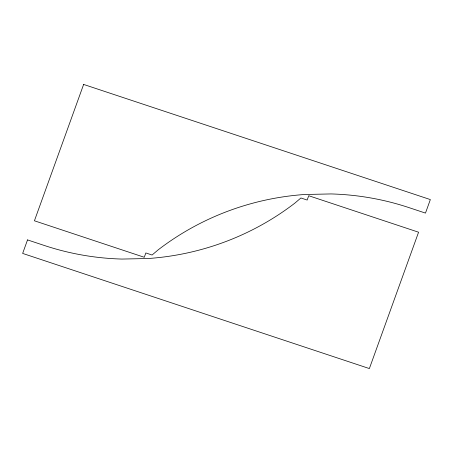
<?xml version="1.0" encoding="UTF-8"?>
<svg xmlns="http://www.w3.org/2000/svg" width="453" height="453" viewBox="0 0 453 453"><rect width="100%" height="100%" fill="white"/><g stroke="black" fill="none" stroke-linecap="round" stroke-linejoin="round"><path stroke-width="0.68" d="M27.525 239.903L22.65 253.42L369.371 368.566L418.578 232.208L308.725 195.724L307.162 200.05L300.922 197.978L294.835 203.148A264.841 256.862 -9.4 0 1 148.437 258.499L121.953 259.065A264.841 256.862 -9.4 0 1 44.173 245.43L27.525 239.903M83.629 84.434L34.422 220.792L144.275 257.276L145.838 252.95L152.078 255.022L158.165 249.852A264.841 256.862 -9.4 0 1 304.563 194.501L331.047 193.935A264.841 256.862 -9.4 0 1 408.827 207.57L425.475 213.097L430.35 199.58L83.629 84.434"/></g></svg>
